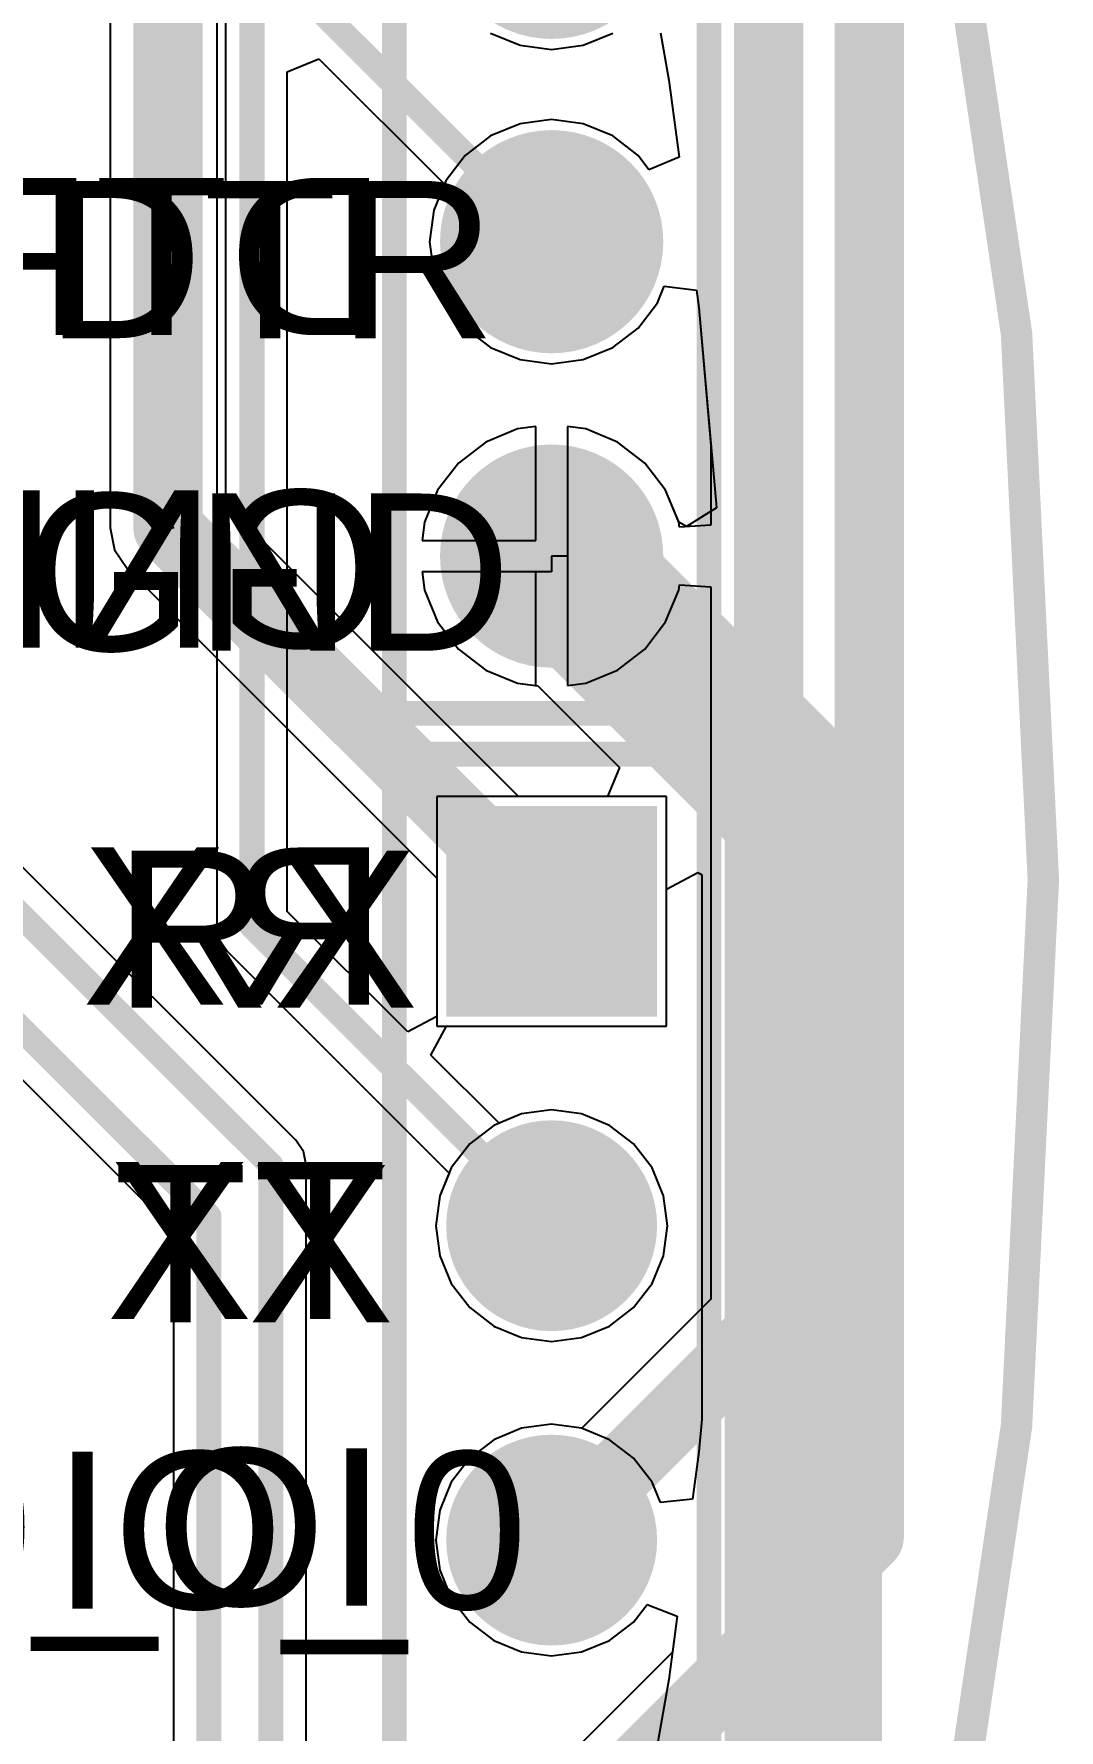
# Model space of a CAD drawing. Header units: millimetres. Extents: x -0.71 to 2.98, y -0.65 to 2.9.
# Drawn here: x 2.652 to 2.978, y 0.857 to 1.396 of the extents above; entities that cross this region are included whole.
import ezdxf

# ---------------------------------------------------------------- set-up
doc = ezdxf.new("R2010")
doc.units = ezdxf.units.MM
doc.header["$MEASUREMENT"] = 0
for name, color, linetype in [('BottomLayer', 5, 'Continuous'), ('BottomOverlay', 54, 'Continuous'), ('BottomSolder', 6, 'Continuous'), ('Mechanical2', 216, 'Continuous'), ('MultiLayer', 9, 'Continuous'), ('PadHoleLayer', 156, 'Continuous'), ('TopLayer', 1, 'Continuous'), ('TopOverlay', 2, 'Continuous'), ('TopSolder', 216, 'Continuous')]:
    doc.layers.add(name, color=color, linetype=linetype)
doc.styles.add('Arial', font='', dxfattribs={"height": 0.2})
doc.styles.get('Arial').set_extended_font_data('Arial')

# ---------------------------------------------------------------- blocks, each defined once
blk = doc.blocks.new('HDR1X5_218')
at = {"layer": 'BottomLayer'}
blk.add_hatch(color=5, dxfattribs=at).paths.add_polyline_path([(-0.0315, 0.0315), (0.0315, 0.0315), (0.0315, -0.0315), (-0.0315, -0.0315)])
h = blk.add_hatch(color=5, dxfattribs=at)
edge = h.paths.add_edge_path()
edge.add_arc((0.1, 0), 0.0315, 0, 360)
h = blk.add_hatch(color=5, dxfattribs=at)
edge = h.paths.add_edge_path()
edge.add_arc((0.2, 0), 0.0315, 0, 360)
h = blk.add_hatch(color=5, dxfattribs=at)
edge = h.paths.add_edge_path()
edge.add_arc((0.3, 0), 0.0315, 0, 360)
h = blk.add_hatch(color=5, dxfattribs=at)
edge = h.paths.add_edge_path()
edge.add_arc((0.4, 0), 0.0315, 0, 360)
at = {"layer": 'BottomSolder'}
blk.add_hatch(color=6, dxfattribs=at).paths.add_polyline_path([(-0.0355, 0.0355), (0.0355, 0.0355), (0.0355, -0.0355), (-0.0355, -0.0355)])
h = blk.add_hatch(color=6, dxfattribs=at)
edge = h.paths.add_edge_path()
edge.add_arc((0.1, 0), 0.0355, 0, 360)
h = blk.add_hatch(color=6, dxfattribs=at)
edge = h.paths.add_edge_path()
edge.add_arc((0.2, 0), 0.0355, 0, 360)
h = blk.add_hatch(color=6, dxfattribs=at)
edge = h.paths.add_edge_path()
edge.add_arc((0.3, 0), 0.0355, 0, 360)
h = blk.add_hatch(color=6, dxfattribs=at)
edge = h.paths.add_edge_path()
edge.add_arc((0.4, 0), 0.0355, 0, 360)
at = {"layer": 'MultiLayer'}
blk.add_hatch(color=9, dxfattribs=at).paths.add_polyline_path([(-0.0315, 0.0315), (0.0315, 0.0315), (0.0315, -0.0315), (-0.0315, -0.0315)])
h = blk.add_hatch(color=9, dxfattribs=at)
edge = h.paths.add_edge_path()
edge.add_arc((0.1, 0), 0.0315, 0, 360)
h = blk.add_hatch(color=9, dxfattribs=at)
edge = h.paths.add_edge_path()
edge.add_arc((0.2, 0), 0.0315, 0, 360)
h = blk.add_hatch(color=9, dxfattribs=at)
edge = h.paths.add_edge_path()
edge.add_arc((0.3, 0), 0.0315, 0, 360)
h = blk.add_hatch(color=9, dxfattribs=at)
edge = h.paths.add_edge_path()
edge.add_arc((0.4, 0), 0.0315, 0, 360)
at = {"layer": 'PadHoleLayer'}
h = blk.add_hatch(color=156, dxfattribs=at)
edge = h.paths.add_edge_path()
edge.add_arc((0, 0), 0.0187, 0, 360)
h = blk.add_hatch(color=156, dxfattribs=at)
edge = h.paths.add_edge_path()
edge.add_arc((0.1, 0), 0.0187, 0, 360)
h = blk.add_hatch(color=156, dxfattribs=at)
edge = h.paths.add_edge_path()
edge.add_arc((0.2, 0), 0.0187, 0, 360)
h = blk.add_hatch(color=156, dxfattribs=at)
edge = h.paths.add_edge_path()
edge.add_arc((0.3, 0), 0.0187, 0, 360)
h = blk.add_hatch(color=156, dxfattribs=at)
edge = h.paths.add_edge_path()
edge.add_arc((0.4, 0), 0.0187, 0, 360)
at = {"layer": 'TopLayer'}
blk.add_hatch(color=1, dxfattribs=at).paths.add_polyline_path([(-0.0315, 0.0315), (0.0315, 0.0315), (0.0315, -0.0315), (-0.0315, -0.0315)])
h = blk.add_hatch(color=1, dxfattribs=at)
edge = h.paths.add_edge_path()
edge.add_arc((0.1, 0), 0.0315, 0, 360)
h = blk.add_hatch(color=1, dxfattribs=at)
edge = h.paths.add_edge_path()
edge.add_arc((0.2, 0), 0.0315, 0, 360)
h = blk.add_hatch(color=1, dxfattribs=at)
edge = h.paths.add_edge_path()
edge.add_arc((0.3, 0), 0.0315, 0, 360)
h = blk.add_hatch(color=1, dxfattribs=at)
edge = h.paths.add_edge_path()
edge.add_arc((0.4, 0), 0.0315, 0, 360)
at = {"layer": 'TopSolder'}
blk.add_hatch(color=216, dxfattribs=at).paths.add_polyline_path([(-0.0355, 0.0355), (0.0355, 0.0355), (0.0355, -0.0355), (-0.0355, -0.0355)])
h = blk.add_hatch(color=216, dxfattribs=at)
edge = h.paths.add_edge_path()
edge.add_arc((0.1, 0), 0.0355, 0, 360)
h = blk.add_hatch(color=216, dxfattribs=at)
edge = h.paths.add_edge_path()
edge.add_arc((0.2, 0), 0.0355, 0, 360)
h = blk.add_hatch(color=216, dxfattribs=at)
edge = h.paths.add_edge_path()
edge.add_arc((0.3, 0), 0.0355, 0, 360)
h = blk.add_hatch(color=216, dxfattribs=at)
edge = h.paths.add_edge_path()
edge.add_arc((0.4, 0), 0.0355, 0, 360)
at = {"layer": 'TopOverlay', "const_width": 0.00787}
for points in [[(-0.05, -0.05), (-0.05, 0.05)], [(0.45, 0.05), (-0.05, 0.05)], [(0.45, -0.05), (0.45, 0.05)], [(0.45, -0.05), (-0.05, -0.05)]]:
    blk.add_lwpolyline(points, dxfattribs=at)
at = {"layer": 'TopOverlay', "const_width": 0.00394}
for points in [[(-0.05197, 0.05, 1), (-0.04803, 0.05, 1)], [(-0.05197, 0.05, 1), (-0.04803, 0.05, 1)], [(0.44803, 0.05, 1), (0.45197, 0.05, 1)], [(0.44803, 0.05, 1), (0.45197, 0.05, 1)], [(-0.05197, -0.05, 1), (-0.04803, -0.05, 1)], [(-0.05197, -0.05, 1), (-0.04803, -0.05, 1)], [(0.44803, -0.05, 1), (0.45197, -0.05, 1)], [(0.44803, -0.05, 1), (0.45197, -0.05, 1)]]:
    blk.add_lwpolyline(points, format="xyb", close=True, dxfattribs=at)
blk = doc.blocks.new('HDR1X6_227')
at = {"layer": 'BottomLayer'}
blk.add_hatch(color=5, dxfattribs=at).paths.add_polyline_path([(-0.02953, 0.02953), (0.02953, 0.02953), (0.02953, -0.02953), (-0.02953, -0.02953)])
h = blk.add_hatch(color=5, dxfattribs=at)
edge = h.paths.add_edge_path()
edge.add_arc((0.1, 0), 0.02953, 0, 360)
h = blk.add_hatch(color=5, dxfattribs=at)
edge = h.paths.add_edge_path()
edge.add_arc((0.2, 0), 0.02953, 0, 360)
at = {"layer": 'BottomSolder'}
blk.add_hatch(color=6, dxfattribs=at).paths.add_polyline_path([(-0.03353, 0.03353), (0.03353, 0.03353), (0.03353, -0.03353), (-0.03353, -0.03353)])
h = blk.add_hatch(color=6, dxfattribs=at)
edge = h.paths.add_edge_path()
edge.add_arc((0.1, 0), 0.03353, 0, 360)
h = blk.add_hatch(color=6, dxfattribs=at)
edge = h.paths.add_edge_path()
edge.add_arc((0.2, 0), 0.03353, 0, 360)
at = {"layer": 'MultiLayer'}
blk.add_hatch(color=9, dxfattribs=at).paths.add_polyline_path([(-0.02953, 0.02953), (0.02953, 0.02953), (0.02953, -0.02953), (-0.02953, -0.02953)])
h = blk.add_hatch(color=9, dxfattribs=at)
edge = h.paths.add_edge_path()
edge.add_arc((0.1, 0), 0.02953, 0, 360)
h = blk.add_hatch(color=9, dxfattribs=at)
edge = h.paths.add_edge_path()
edge.add_arc((0.2, 0), 0.02953, 0, 360)
at = {"layer": 'PadHoleLayer'}
h = blk.add_hatch(color=156, dxfattribs=at)
edge = h.paths.add_edge_path()
edge.add_arc((0, 0), 0.01772, 0, 360)
h = blk.add_hatch(color=156, dxfattribs=at)
edge = h.paths.add_edge_path()
edge.add_arc((0.1, 0), 0.01772, 0, 360)
h = blk.add_hatch(color=156, dxfattribs=at)
edge = h.paths.add_edge_path()
edge.add_arc((0.2, 0), 0.01772, 0, 360)
at = {"layer": 'TopLayer'}
blk.add_hatch(color=1, dxfattribs=at).paths.add_polyline_path([(-0.02953, 0.02953), (0.02953, 0.02953), (0.02953, -0.02953), (-0.02953, -0.02953)])
h = blk.add_hatch(color=1, dxfattribs=at)
edge = h.paths.add_edge_path()
edge.add_arc((0.1, 0), 0.02953, 0, 360)
h = blk.add_hatch(color=1, dxfattribs=at)
edge = h.paths.add_edge_path()
edge.add_arc((0.2, 0), 0.02953, 0, 360)
at = {"layer": 'TopSolder'}
blk.add_hatch(color=216, dxfattribs=at).paths.add_polyline_path([(-0.03353, 0.03353), (0.03353, 0.03353), (0.03353, -0.03353), (-0.03353, -0.03353)])
h = blk.add_hatch(color=216, dxfattribs=at)
edge = h.paths.add_edge_path()
edge.add_arc((0.1, 0), 0.03353, 0, 360)
h = blk.add_hatch(color=216, dxfattribs=at)
edge = h.paths.add_edge_path()
edge.add_arc((0.2, 0), 0.03353, 0, 360)
at = {"layer": 'TopOverlay', "const_width": 0.00787}
for points in [[(0.55, 0.05), (-0.05, 0.05)], [(-0.05, -0.05), (-0.05, 0.05)], [(0.55, -0.05), (-0.05, -0.05)]]:
    blk.add_lwpolyline(points, dxfattribs=at)
at = {"layer": 'TopOverlay', "const_width": 0.00394}
for points in [[(-0.05197, 0.05, 1), (-0.04803, 0.05, 1)], [(-0.05197, 0.05, 1), (-0.04803, 0.05, 1)], [(-0.05197, -0.05, 1), (-0.04803, -0.05, 1)], [(-0.05197, -0.05, 1), (-0.04803, -0.05, 1)]]:
    blk.add_lwpolyline(points, format="xyb", close=True, dxfattribs=at)

msp = doc.modelspace()

# ---------------------------------------------------------------- linework, layer by layer
at = {"layer": 'BottomLayer'}
for p, q in [((2.67665, 1.8904), (2.67665, 1.239)), ((2.71335, 1.2466), (2.71335, 1.80651)), ((2.79759, 1.39637), (2.80695, 1.39249)), ((2.80695, 1.39249), (2.817, 1.39117)), ((2.817, 1.39117), (2.82705, 1.39249)), ((2.82705, 1.39249), (2.83641, 1.39637)), ((2.85163, 1.39649), (2.85428, 1.38142)), ((2.85428, 1.38142), (2.85752, 1.35686)), ((2.80695, 1.36751), (2.79759, 1.36363)), ((2.817, 1.36883), (2.80695, 1.36751)), ((2.82705, 1.36751), (2.817, 1.36883)), ((2.83641, 1.36363), (2.82705, 1.36751)), ((2.79759, 1.36363), (2.78954, 1.35746)), ((2.84446, 1.35746), (2.83641, 1.36363)), ((2.78954, 1.35746), (2.78337, 1.34941)), ((2.84795, 1.3529), (2.84446, 1.35746)), ((2.85752, 1.35686), (2.84795, 1.3529)), ((2.78337, 1.34941), (2.77949, 1.34005)), ((2.77949, 1.34005), (2.77817, 1.33)), ((2.77817, 1.33), (2.77949, 1.31995)), ((2.77949, 1.31995), (2.78337, 1.31059)), ((2.85063, 1.31059), (2.85282, 1.31589)), ((2.85282, 1.31589), (2.86309, 1.31454)), ((2.86309, 1.31454), (2.86381, 1.30909)), ((2.78337, 1.31059), (2.78954, 1.30254)), ((2.84446, 1.30254), (2.85063, 1.31059)), ((2.86381, 1.30909), (2.86938, 1.24537)), ((2.78954, 1.30254), (2.79759, 1.29637)), ((2.83641, 1.29637), (2.84446, 1.30254)), ((2.79759, 1.29637), (2.80695, 1.29249)), ((2.82705, 1.29249), (2.83641, 1.29637)), ((2.80695, 1.29249), (2.817, 1.29117)), ((2.817, 1.29117), (2.82705, 1.29249)), ((2.80617, 1.27043), (2.79607, 1.26625)), ((2.812, 1.2712), (2.80617, 1.27043)), ((2.812, 1.235), (2.812, 1.2712)), ((2.82783, 1.27043), (2.822, 1.2712)), ((2.822, 1.2712), (2.822, 1.23)), ((2.83793, 1.26625), (2.82783, 1.27043)), ((2.79607, 1.26625), (2.7874, 1.2596)), ((2.8466, 1.2596), (2.83793, 1.26625)), ((2.7874, 1.2596), (2.78075, 1.25093)), ((2.85325, 1.25093), (2.8466, 1.2596)), ((2.80643, 1.15353), (2.71335, 1.2466)), ((2.78075, 1.25093), (2.77657, 1.24083)), ((2.85739, 1.24092), (2.85325, 1.25093)), ((2.85743, 1.24083), (2.85739, 1.24092)), ((2.86938, 1.24537), (2.85987, 1.23939)), ((2.67665, 1.239), (2.67804, 1.23198)), ((2.77657, 1.24083), (2.7758, 1.235)), ((2.85987, 1.23939), (2.85743, 1.24083)), ((2.67804, 1.23198), (2.68202, 1.22602)), ((2.7758, 1.235), (2.812, 1.235)), ((2.68202, 1.22602), (2.78047, 1.12757)), ((2.817, 1.225), (2.7758, 1.225)), ((2.7758, 1.225), (2.77657, 1.21917)), ((2.822, 1.23), (2.817, 1.23)), ((2.817, 1.23), (2.817, 1.225)), ((2.77657, 1.21917), (2.78075, 1.20907)), ((2.78075, 1.20907), (2.7874, 1.2004)), ((2.7874, 1.2004), (2.79607, 1.19375)), ((2.79607, 1.19375), (2.80617, 1.18957)), ((2.80617, 1.18957), (2.81263, 1.18872)), ((2.81263, 1.18872), (2.83859, 1.16277)), ((2.83859, 1.16277), (2.83476, 1.15353)), ((2.83476, 1.15353), (2.80643, 1.15353)), ((2.85353, 1.12403), (2.86353, 1.12937)), ((2.86353, 1.12937), (2.86472, 1.12858)), ((2.86472, 1.12858), (2.86472, 0.95552)), ((2.78047, 1.12757), (2.78047, 1.08047)), ((2.85353, 1.08047), (2.85353, 1.12403)), ((2.78047, 1.08047), (2.85353, 1.08047)), ((2.80746, 1.05259), (2.79858, 1.04891)), ((2.817, 1.05384), (2.80746, 1.05259)), ((2.82654, 1.05259), (2.817, 1.05384)), ((2.83542, 1.04891), (2.82654, 1.05259)), ((2.79858, 1.04891), (2.79095, 1.04305)), ((2.84305, 1.04305), (2.83542, 1.04891)), ((2.79095, 1.04305), (2.78509, 1.03542)), ((2.84891, 1.03542), (2.84305, 1.04305)), ((2.78509, 1.03542), (2.78141, 1.02654)), ((2.85259, 1.02654), (2.84891, 1.03542)), ((2.78141, 1.02654), (2.78016, 1.017)), ((2.85384, 1.017), (2.85259, 1.02654)), ((2.78016, 1.017), (2.78141, 1.00746)), ((2.85259, 1.00746), (2.85384, 1.017)), ((2.78141, 1.00746), (2.78509, 0.99858)), ((2.84891, 0.99858), (2.85259, 1.00746)), ((2.78509, 0.99858), (2.79095, 0.99095)), ((2.84305, 0.99095), (2.84891, 0.99858)), ((2.79095, 0.99095), (2.79858, 0.98509)), ((2.83542, 0.98509), (2.84305, 0.99095)), ((2.79858, 0.98509), (2.80746, 0.98141)), ((2.82654, 0.98141), (2.83542, 0.98509)), ((2.80746, 0.98141), (2.817, 0.98016)), ((2.817, 0.98016), (2.82654, 0.98141)), ((2.86472, 0.95552), (2.86381, 0.94503)), ((2.80746, 0.95259), (2.79858, 0.94891)), ((2.817, 0.95384), (2.80746, 0.95259)), ((2.82654, 0.95259), (2.817, 0.95384)), ((2.83542, 0.94891), (2.82654, 0.95259)), ((2.79858, 0.94891), (2.79095, 0.94305)), ((2.84305, 0.94305), (2.83542, 0.94891)), ((2.86381, 0.94503), (2.86183, 0.92999)), ((2.79095, 0.94305), (2.78509, 0.93542)), ((2.84891, 0.93542), (2.84305, 0.94305)), ((2.78509, 0.93542), (2.78141, 0.92654)), ((2.8516, 0.92892), (2.84891, 0.93542)), ((2.86183, 0.92999), (2.8516, 0.92892)), ((2.78141, 0.92654), (2.78016, 0.917)), ((2.78016, 0.917), (2.78141, 0.90746)), ((2.78141, 0.90746), (2.78509, 0.89858)), ((2.78509, 0.89858), (2.79095, 0.89095)), ((2.84305, 0.89095), (2.84733, 0.89653)), ((2.84733, 0.89653), (2.85694, 0.89285)), ((2.79095, 0.89095), (2.79858, 0.88509)), ((2.83542, 0.88509), (2.84305, 0.89095)), ((2.85694, 0.89285), (2.85428, 0.8727)), ((2.79858, 0.88509), (2.80746, 0.88141)), ((2.82654, 0.88141), (2.83542, 0.88509)), ((2.80746, 0.88141), (2.817, 0.88016)), ((2.817, 0.88016), (2.82654, 0.88141)), ((2.85428, 0.8727), (2.85015, 0.84924))]:
    msp.add_line(p, q, dxfattribs=at)
for points, const_width in [([(2.695, 1.239), (2.695, 1.898)], 0.022), ([(2.817, 1.23), (2.897, 1.15)], 0.05), ([(2.695, 1.239), (2.817, 1.117)], 0.022), ([(2.897, 0.797), (2.897, 1.15)], 0.05)]:
    msp.add_lwpolyline(points, dxfattribs=dict(at, const_width=const_width))
for points, const_width in [([(2.8045, 1.23, 1), (2.8295, 1.23, 1)], 0.025), ([(2.6895, 1.239, 1), (2.7005, 1.239, 1)], 0.011), ([(2.6895, 1.239, 1), (2.7005, 1.239, 1)], 0.011), ([(2.8845, 1.15, 1), (2.9095, 1.15, 1)], 0.025), ([(2.8845, 1.15, 1), (2.9095, 1.15, 1)], 0.025), ([(2.8115, 1.117, 1), (2.8225, 1.117, 1)], 0.011)]:
    msp.add_lwpolyline(points, format="xyb", close=True, dxfattribs=dict(at, const_width=const_width))
at = {"layer": 'Mechanical2'}
for points, const_width in [([(2.97335, 1.12706, 1), (-0.56996, 1.12706, 1)], 0.01), ([(2.97085, 1.12706, 1), (2.97585, 1.12706, 1)], 0.005)]:
    msp.add_lwpolyline(points, format="xyb", close=True, dxfattribs=dict(at, const_width=const_width))
at = {"layer": 'TopLayer'}
for p, q in [((2.71052, 1.81762), (2.71052, 1.11226)), ((2.73295, 1.38404), (2.74295, 1.38819)), ((2.74295, 1.38819), (2.78289, 1.34825)), ((2.73295, 1.11691), (2.73295, 1.38404)), ((2.78289, 1.34825), (2.77949, 1.34005)), ((2.77949, 1.34005), (2.77817, 1.33)), ((2.77817, 1.33), (2.77949, 1.31995)), ((2.77949, 1.31995), (2.78337, 1.31059)), ((2.85063, 1.31059), (2.85282, 1.31589)), ((2.85282, 1.31589), (2.86309, 1.31454)), ((2.86309, 1.31454), (2.86381, 1.30909)), ((2.78337, 1.31059), (2.78954, 1.30254)), ((2.84446, 1.30254), (2.85063, 1.31059)), ((2.86381, 1.30909), (2.86765, 1.26518)), ((2.78954, 1.30254), (2.79759, 1.29637)), ((2.83641, 1.29637), (2.84446, 1.30254)), ((2.79759, 1.29637), (2.80695, 1.29249)), ((2.82705, 1.29249), (2.83641, 1.29637)), ((2.80695, 1.29249), (2.817, 1.29117)), ((2.817, 1.29117), (2.82705, 1.29249)), ((2.80617, 1.27043), (2.79607, 1.26625)), ((2.812, 1.2712), (2.80617, 1.27043)), ((2.812, 1.235), (2.812, 1.2712)), ((2.82783, 1.27043), (2.822, 1.2712)), ((2.822, 1.2712), (2.822, 1.23)), ((2.83793, 1.26625), (2.82783, 1.27043)), ((2.79607, 1.26625), (2.7874, 1.2596)), ((2.8466, 1.2596), (2.83793, 1.26625)), ((2.86765, 1.26518), (2.86765, 1.23982)), ((2.7874, 1.2596), (2.78075, 1.25093)), ((2.85325, 1.25093), (2.8466, 1.2596)), ((2.78075, 1.25093), (2.77657, 1.24083)), ((2.85743, 1.24083), (2.85325, 1.25093)), ((2.77657, 1.24083), (2.7758, 1.235)), ((2.85765, 1.23917), (2.85743, 1.24083)), ((2.86765, 1.23982), (2.85765, 1.23917)), ((2.7758, 1.235), (2.812, 1.235)), ((2.812, 1.225), (2.7758, 1.225)), ((2.7758, 1.225), (2.77657, 1.21917)), ((2.812, 1.1888), (2.812, 1.225)), ((2.822, 1.23), (2.822, 1.1888)), ((2.85743, 1.21917), (2.85765, 1.22083)), ((2.85765, 1.22083), (2.86765, 1.22018)), ((2.86765, 1.22018), (2.86765, 0.9936)), ((2.77657, 1.21917), (2.78075, 1.20907)), ((2.85325, 1.20907), (2.85743, 1.21917)), ((2.78075, 1.20907), (2.7874, 1.2004)), ((2.8466, 1.2004), (2.85325, 1.20907)), ((2.7874, 1.2004), (2.79607, 1.19375)), ((2.83793, 1.19375), (2.8466, 1.2004)), ((2.79607, 1.19375), (2.80617, 1.18957)), ((2.82783, 1.18957), (2.83793, 1.19375)), ((2.80617, 1.18957), (2.812, 1.1888)), ((2.822, 1.1888), (2.82783, 1.18957)), ((2.85353, 1.15353), (2.78047, 1.15353)), ((2.78047, 1.15353), (2.78047, 1.08993)), ((2.85353, 1.08047), (2.85353, 1.15353)), ((2.73562, 1.04425), (2.64422, 1.13565)), ((2.77124, 1.07862), (2.73295, 1.11691)), ((2.59807, 1.11407), (2.69678, 1.01535)), ((2.71052, 1.11226), (2.71052, 1.11226)), ((2.71052, 1.11226), (2.71137, 1.10797)), ((2.71137, 1.10797), (2.71381, 1.10433)), ((2.71381, 1.10433), (2.7844, 1.03374)), ((2.78047, 1.08993), (2.78047, 1.08353)), ((2.78047, 1.08353), (2.77124, 1.07862)), ((2.77862, 1.07124), (2.78353, 1.08047)), ((2.78353, 1.08047), (2.78921, 1.08047)), ((2.78921, 1.08047), (2.85353, 1.08047)), ((2.80026, 1.0496), (2.77862, 1.07124)), ((2.80746, 1.05259), (2.80026, 1.0496)), ((2.817, 1.05384), (2.80746, 1.05259)), ((2.82654, 1.05259), (2.817, 1.05384)), ((2.83542, 1.04891), (2.82654, 1.05259)), ((2.84305, 1.04305), (2.83542, 1.04891)), ((2.73805, 1.04061), (2.73562, 1.04425)), ((2.73562, 1.04425), (2.73562, 1.04425)), ((2.84891, 1.03542), (2.84305, 1.04305)), ((2.7389, 1.03632), (2.73805, 1.04061)), ((2.7389, 1.03631), (2.7389, 1.03632)), ((2.7389, 0.57292), (2.7389, 1.03631)), ((2.7844, 1.03374), (2.78141, 1.02654)), ((2.85259, 1.02654), (2.84891, 1.03542)), ((2.78141, 1.02654), (2.78016, 1.017)), ((2.85384, 1.017), (2.85259, 1.02654)), ((2.69678, 1.01535), (2.69678, 0.40265)), ((2.78016, 1.017), (2.78141, 1.00746)), ((2.85259, 1.00746), (2.85384, 1.017)), ((2.78141, 1.00746), (2.78509, 0.99858)), ((2.84891, 0.99858), (2.85259, 1.00746)), ((2.78509, 0.99858), (2.79095, 0.99095)), ((2.84305, 0.99095), (2.84891, 0.99858)), ((2.86765, 0.9936), (2.8266, 0.95256)), ((2.79095, 0.99095), (2.79858, 0.98509)), ((2.83542, 0.98509), (2.84305, 0.99095)), ((2.79858, 0.98509), (2.80746, 0.98141)), ((2.82654, 0.98141), (2.83542, 0.98509)), ((2.80746, 0.98141), (2.817, 0.98016)), ((2.817, 0.98016), (2.82654, 0.98141)), ((2.80746, 0.95259), (2.79858, 0.94891)), ((2.817, 0.95384), (2.80746, 0.95259)), ((2.82654, 0.95259), (2.817, 0.95384)), ((2.8266, 0.95256), (2.82654, 0.95259)), ((2.79858, 0.94891), (2.79095, 0.94305)), ((2.79095, 0.94305), (2.78509, 0.93542)), ((2.78509, 0.93542), (2.78141, 0.92654)), ((2.78141, 0.92654), (2.78016, 0.917)), ((2.78016, 0.917), (2.78141, 0.90746)), ((2.78141, 0.90746), (2.78509, 0.89858)), ((2.78509, 0.89858), (2.79095, 0.89095)), ((2.84305, 0.89095), (2.84733, 0.89653)), ((2.84733, 0.89653), (2.85694, 0.89285)), ((2.79095, 0.89095), (2.79858, 0.88509)), ((2.83542, 0.88509), (2.84305, 0.89095)), ((2.85694, 0.89285), (2.85543, 0.88138)), ((2.79858, 0.88509), (2.80746, 0.88141)), ((2.82654, 0.88141), (2.83542, 0.88509)), ((2.80746, 0.88141), (2.817, 0.88016)), ((2.817, 0.88016), (2.82654, 0.88141)), ((2.85543, 0.88138), (2.8266, 0.85256))]:
    msp.add_line(p, q, dxfattribs=at)
for points, const_width in [([(2.72174, 1.11226), (2.72174, 1.82226)], 0.008), ([(2.918, 0.918), (2.918, 1.429)], 0.022), ([(2.886, 0.986), (2.886, 1.408)], 0.022), ([(2.74174, 1.40526), (2.817, 1.33)], 0.008), ([(2.633, 1.131), (2.72769, 1.03632)], 0.008), ([(2.606, 1.122), (2.708, 1.02)], 0.008), ([(2.72174, 1.11226), (2.817, 1.017)], 0.008), ([(2.72769, 0.37368), (2.72769, 1.03632)], 0.008), ([(2.708, 0.398), (2.708, 1.02)], 0.008), ([(2.817, 0.917), (2.886, 0.986)], 0.022), ([(2.817, 0.817), (2.918, 0.918)], 0.022)]:
    msp.add_lwpolyline(points, dxfattribs=dict(at, const_width=const_width))
for points, const_width in [([(2.815, 1.33, 1), (2.819, 1.33, 1)], 0.004), ([(2.71974, 1.11226, 1), (2.72374, 1.11226, 1)], 0.004), ([(2.71974, 1.11226, 1), (2.72374, 1.11226, 1)], 0.004), ([(2.72568, 1.03632, 1), (2.72968, 1.03632, 1)], 0.004), ([(2.72568, 1.03632, 1), (2.72968, 1.03632, 1)], 0.004), ([(2.706, 1.02, 1), (2.71, 1.02, 1)], 0.004), ([(2.706, 1.02, 1), (2.71, 1.02, 1)], 0.004), ([(2.815, 1.017, 1), (2.819, 1.017, 1)], 0.004), ([(2.8805, 0.986, 1), (2.8915, 0.986, 1)], 0.011), ([(2.8805, 0.986, 1), (2.8915, 0.986, 1)], 0.011), ([(2.8115, 0.917, 1), (2.8225, 0.917, 1)], 0.011), ([(2.9125, 0.918, 1), (2.9235, 0.918, 1)], 0.011), ([(2.9125, 0.918, 1), (2.9235, 0.918, 1)], 0.011)]:
    msp.add_lwpolyline(points, format="xyb", close=True, dxfattribs=dict(at, const_width=const_width))

# ---------------------------------------------------------------- block references
at = {"rotation": 270}
for name, p in [('HDR1X5_218', (2.817, 1.63)), ('HDR1X6_227', (2.817, 1.117))]:
    msp.add_blockref(name, p, dxfattribs=at)

# ---------------------------------------------------------------- texts
at = {"layer": 'BottomOverlay', "style": 'Arial', "text_generation_flag": 2}
for s, p in [('DTR', (2.76468, 1.30031)), ('GND', (2.76468, 1.20091)), ('RX', (2.76468, 1.08731)), ('TX', (2.76468, 0.98731)), ('IO_0', (2.76468, 0.89614))]:
    msp.add_text(s, height=0.05, rotation=360, dxfattribs=at).set_placement(p)
at = {"layer": 'TopOverlay', "style": 'Arial'}
for s, p in [('DTR', (2.65575, 1.29931)), ('GND', (2.64906, 1.19991)), ('RX', (2.67768, 1.08631)), ('TX', (2.67768, 0.98631)), ('IO_0', (2.65809, 0.89514))]:
    msp.add_text(s, height=0.05, rotation=360, dxfattribs=at).set_placement(p)

doc.saveas('drawing.dxf')
